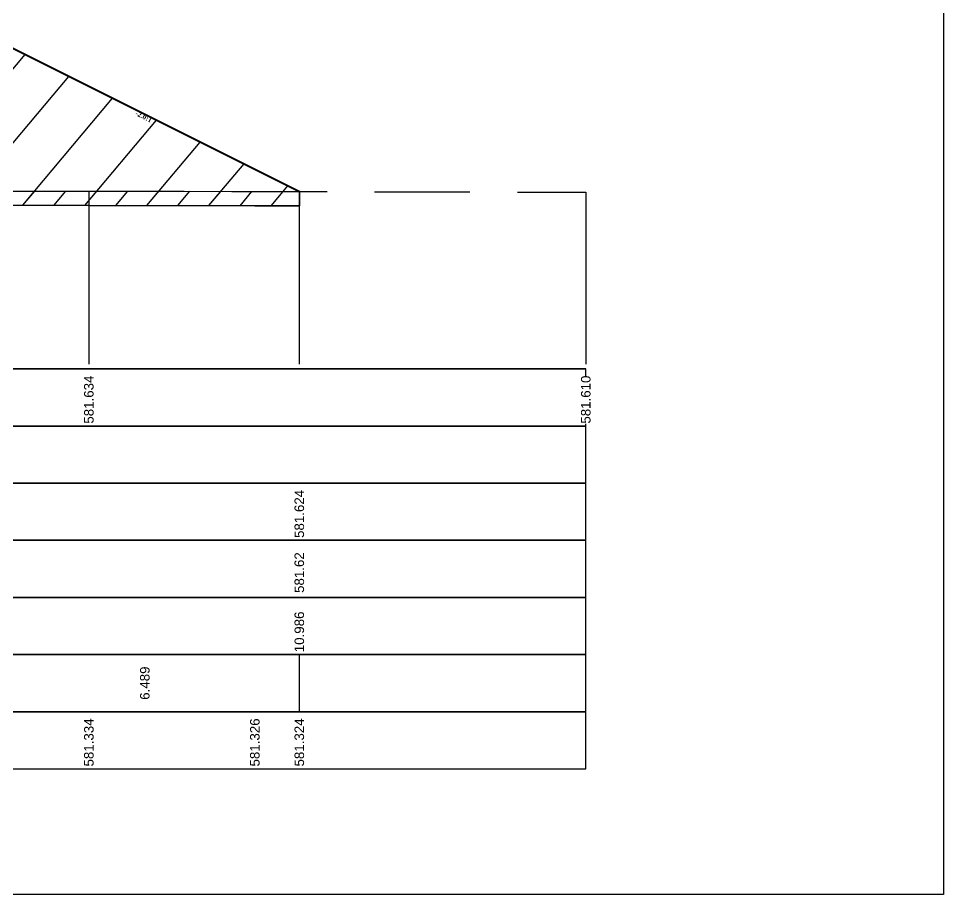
# Model space of a CAD drawing. Header units: millimetres. Extents: x 2762 to 3076, y 916 to 3305.
# Drawn here: x 3056.12 to 3075.54, y 985.65 to 1004.04 of the extents above; entities that cross this region are included whole.
import ezdxf

# ---------------------------------------------------------------- set-up
doc = ezdxf.new("R2010")
doc.units = ezdxf.units.MM
doc.header["$LTSCALE"] = 2
doc.linetypes.add('CACHE', pattern=[9.525, 6.35, -3.175])
doc.linetypes.add('DASHED', pattern=[0.75, 0.5, -0.25])
doc.layers.add('C-ROAD-CORR', color=5, linetype='Continuous')
doc.layers.add('C-ROAD-SCTN', color=7, linetype='Continuous')
doc.styles.add('C3D_Etiquette', font='romans.shx')
doc.styles.add('C3D_Profil_Travers', font='romans.shx')

msp = doc.modelspace()

# ---------------------------------------------------------------- hatches: boundary and pattern name
at = {"linetype": 'Continuous', "lineweight": -3}
h = msp.add_hatch(dxfattribs=at)
h.set_pattern_fill('_U', color=3, angle=50, style=0, pattern_type=0)
h.set_pattern_definition([(50, (3039.3248, 1000.2241), (-0.766044, 0.642788), [])])
h.paths.add_polyline_path([(3039.325, 1000.224), (3039.325, 1000.524), (3045.133, 1003.428), (3053.13, 1003.748), (3055.526, 1003.652), (3062.015, 1000.408), (3062.015, 1000.108), (3057.596, 1000.118), (3053.549, 1000.122), (3041.625, 1000.224)])
h = msp.add_hatch(dxfattribs=at)
h.set_pattern_fill('_U', color=150, scale=0.5, angle=50, style=0, pattern_type=0)
h.set_pattern_definition([(50, (3039.32483, 1000.2241), (-0.383022, 0.321394), [])])
h.paths.add_polyline_path([(3039.325, 1000.224), (3039.325, 1000.524), (3041.625, 1000.524), (3053.549, 1000.422), (3057.596, 1000.418), (3062.015, 1000.408), (3062.015, 1000.108), (3057.596, 1000.118), (3053.549, 1000.122), (3041.625, 1000.224)])

# ---------------------------------------------------------------- linework, layer by layer
at = {"color": 253, "linetype": 'Continuous', "lineweight": -3}
for p, q in [((3055.526, 1003.652), (3062.015, 1000.408)), ((3053.549, 1000.422), (3057.596, 1000.418)), ((3057.596, 1000.418), (3062.015, 1000.408)), ((3062.015, 1000.408), (3062.015, 1000.108)), ((3062.015, 1000.408), (3062.015, 1000.108)), ((3057.596, 1000.118), (3053.549, 1000.122)), ((3057.596, 1000.118), (3053.549, 1000.122)), ((3062.015, 1000.108), (3057.596, 1000.118)), ((3062.015, 1000.108), (3057.596, 1000.118))]:
    msp.add_line(p, q, dxfattribs=at)
at = {"color": 105, "linetype": 'DASHED', "lineweight": -3, "ltscale": 2}
for p, q in [((3053.549, 1000.422), (3057.596, 1000.418)), ((3057.596, 1000.418), (3068.03, 1000.394))]:
    msp.add_line(p, q, dxfattribs=at)
at = {"color": 98, "linetype": 'CACHE', "lineweight": -3}
for p, q in [((3057.596, 1000.418), (3057.596, 996.784)), ((3068.03, 1000.394), (3068.03, 996.784))]:
    msp.add_line(p, q, dxfattribs=at)
at = {"color": 8, "linetype": 'CACHE', "lineweight": -3}
msp.add_line((3062.015, 996.784), (3062.015, 1000.408), dxfattribs=at)
at = {"color": 6, "linetype": 'Continuous', "lineweight": -3}
for p, q in [((3053.549, 1000.122), (3057.596, 1000.118)), ((3057.596, 1000.118), (3061.081, 1000.11)), ((3061.081, 1000.11), (3062.015, 1000.108))]:
    msp.add_line(p, q, dxfattribs=at)
at = {"color": 7, "linetype": 'Continuous', "lineweight": -3}
for p, q in [((3034.029, 996.684), (3068.031, 996.684)), ((3062.015, 989.484), (3062.015, 990.684))]:
    msp.add_line(p, q, dxfattribs=at)
for points in [[(3034.029, 995.484), (3068.031, 995.484), (3068.031, 996.684), (3034.029, 996.684)], [(3034.029, 994.284), (3068.031, 994.284), (3068.031, 995.484), (3034.029, 995.484)], [(3034.029, 993.084), (3068.031, 993.084), (3068.031, 994.284), (3034.029, 994.284)], [(3034.029, 991.884), (3068.031, 991.884), (3068.031, 993.084), (3034.029, 993.084)], [(3034.029, 990.684), (3068.031, 990.684), (3068.031, 991.884), (3034.029, 991.884)], [(3034.029, 989.484), (3068.031, 989.484), (3068.031, 990.684), (3034.029, 990.684)], [(3034.029, 988.284), (3068.031, 988.284), (3068.031, 989.484), (3034.029, 989.484)]]:
    msp.add_3dface(points, dxfattribs=at)
at = {"layer": 'C-ROAD-CORR', "color": 1, "linetype": 'Continuous', "lineweight": 40}
msp.add_line((3055.526, 1003.652), (3062.015, 1000.408), dxfattribs=at)
at = {"layer": 'C-ROAD-SCTN', "color": 154, "linetype": 'Continuous', "lineweight": -3}
msp.add_line((3055.526, 1003.652), (3062.015, 1000.408), dxfattribs=at)
at = {"layer": 'C-ROAD-SCTN', "color": 1, "linetype": 'Continuous', "lineweight": -3}
msp.add_line((3055.526, 1003.652), (3062.015, 1000.408), dxfattribs=at)

# ---------------------------------------------------------------- texts
at = {"color": 7, "linetype": 'Continuous', "lineweight": -3, "insert": (3058.769, 1002.026), "char_height": 0.1, "width": 0.34598, "attachment_point": 2, "rotation": 333.4349, "style": 'C3D_Etiquette'}
msp.add_mtext('{\\fTimes New Roman|b1|i0|c0|p18;-2.0:1}', dxfattribs=at)
at = {"color": 7, "linetype": 'Continuous', "lineweight": -3, "char_height": 0.2, "rotation": 90, "style": 'C3D_Profil_Travers'}
for s, insert, attachment_point in [('{\\fArial|b0|i0|c0|p34;581.62}', (3062.015, 991.979), 4), ('{\\fArial|b0|i0|c0|p34;6.489}', (3058.771, 990.084), 5)]:
    msp.add_mtext(s, dxfattribs=dict(at, insert=insert, attachment_point=attachment_point))

# ---------------------------------------------------------------- next in the draw order: texts
at = {"color": 7, "linetype": 'Continuous', "lineweight": -3, "char_height": 0.2, "attachment_point": 4, "rotation": 90, "style": 'C3D_Profil_Travers', "bg_fill": 3, "box_fill_scale": 1.000375, "bg_fill_color": 256, "bg_fill_true_color": 13158600, "bg_fill_transparency": 0}
for s, insert, width in [('{\\fArial|b0|i0|c0|p34;581.634}', (3057.596, 995.534), 0.99471), ('{\\fArial|b0|i0|c0|p34;581.610}', (3068.03, 995.534), 0.99484), ('{\\fArial|b0|i0|c0|p34;581.624}', (3062.015, 993.134), 0.99471), ('{\\fArial|b0|i0|c0|p34;\\C256;10.986}', (3062.015, 990.734), 0.81944), ('{\\fArial|b0|i0|c0|p34;581.334}', (3057.596, 988.334), 0.99471), ('{\\fArial|b0|i0|c0|p34;581.326}', (3061.081, 988.334), 0.99539), ('{\\fArial|b0|i0|c0|p34;581.324}', (3062.015, 988.334), 0.99471)]:
    msp.add_mtext(s, dxfattribs=dict(at, insert=insert, width=width))

# ---------------------------------------------------------------- next in the draw order: linework, layer by layer
msp.add_lwpolyline([(3026.54, 1015.145), (3075.54, 1015.145), (3075.54, 985.645), (3026.54, 985.645)], close=True)

doc.saveas('drawing.dxf')
